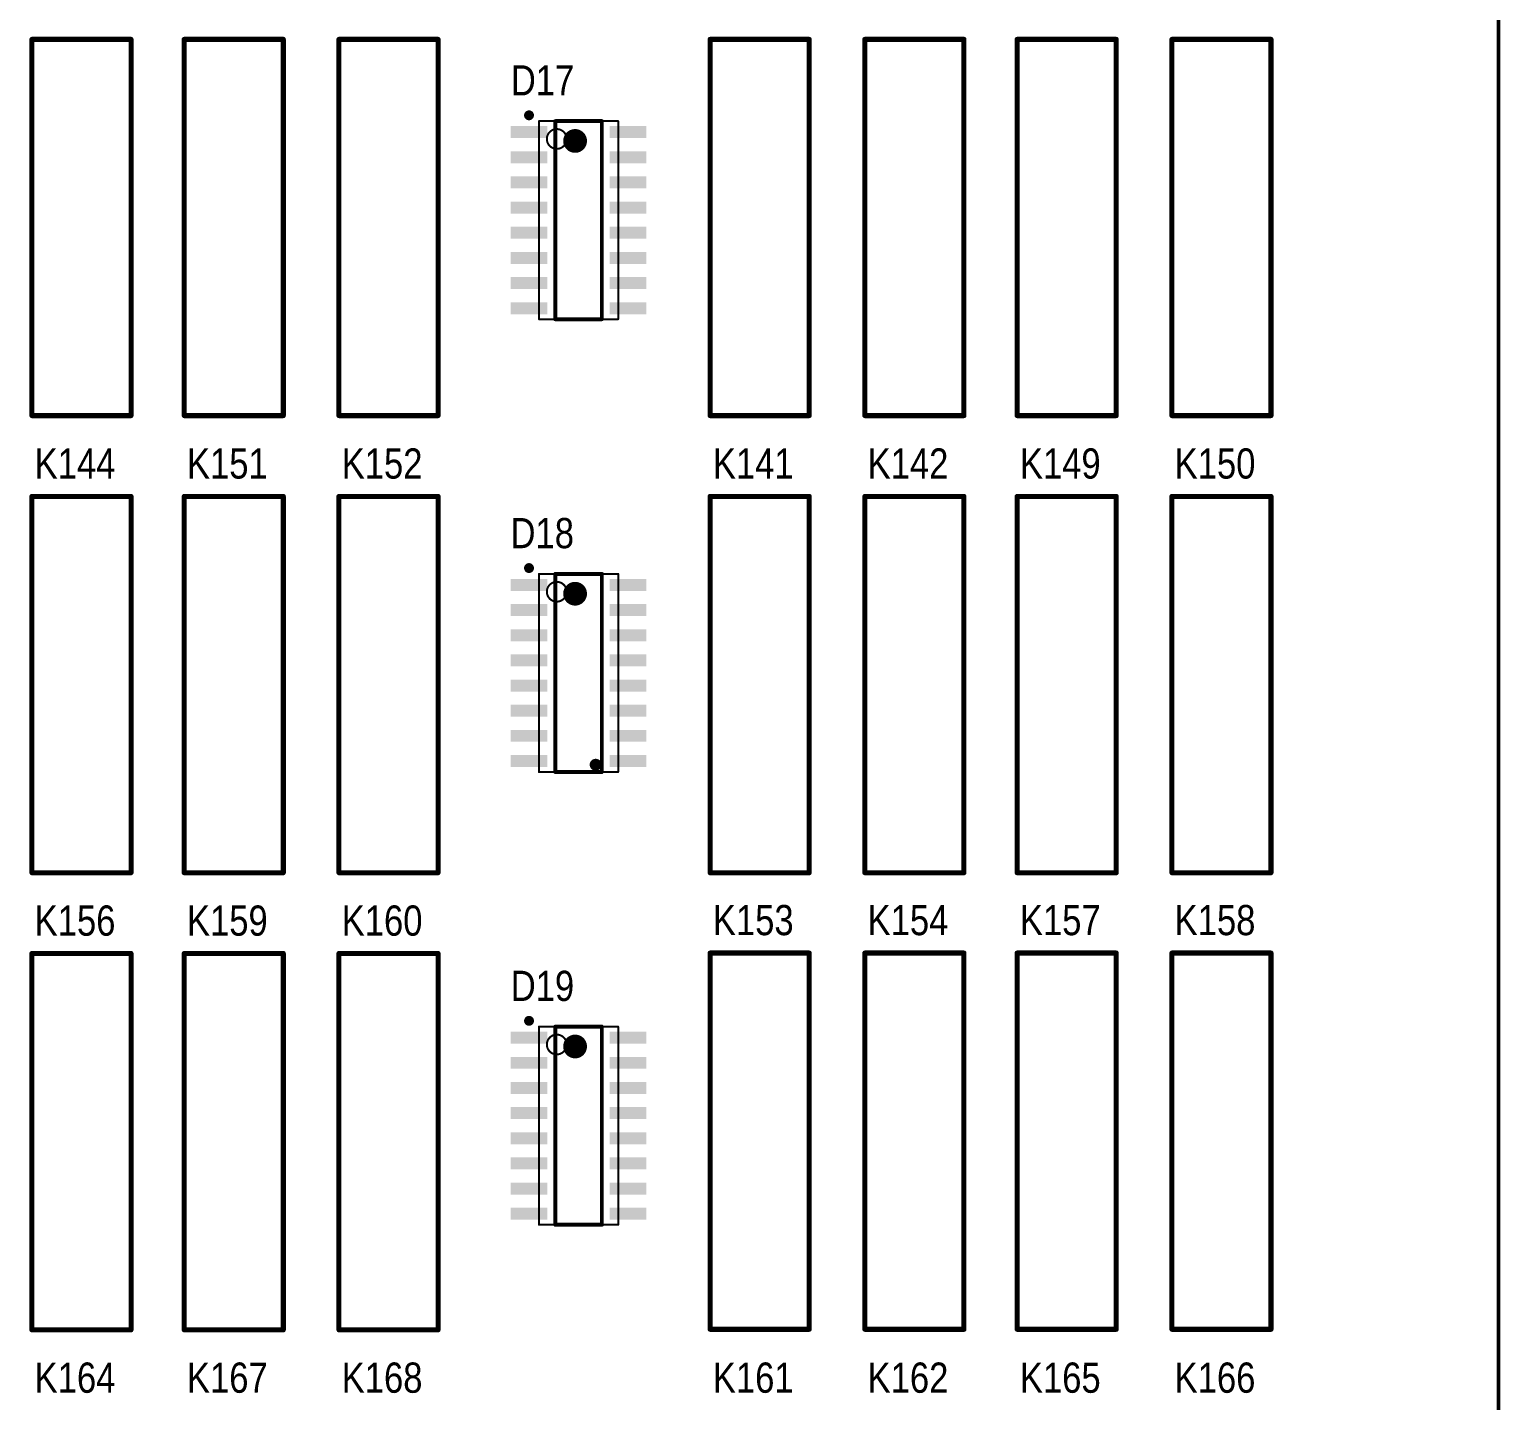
# Model space of a CAD drawing. Header units: millimetres. Extents: x 7140 to 8879, y -16257 to -5062.
# Drawn here: x 7339.6 to 7413.8, y -14654.7 to -14585.5 of the extents above; entities that cross this region are included whole.
import ezdxf

# ---------------------------------------------------------------- set-up
doc = ezdxf.new("R2010")
doc.units = ezdxf.units.MM
for name, color, linetype in [('BottomSolder', 6, 'Continuous'), ('Mechanical13', 56, 'Continuous'), ('TopOverlay', 2, 'Continuous'), ('TopSolder', 216, 'Continuous'), ('ViaHoleLayer', 16, 'Continuous')]:
    doc.layers.add(name, color=color, linetype=linetype)
doc.styles.get("Standard").update_dxf_attribs({"font": 'ARIALN.TTF', "height": 3.4})

msp = doc.modelspace()

# ---------------------------------------------------------------- linework, layer by layer
at = {"layer": 'BottomSolder', "lineweight": 50}
msp.add_line((7413.77749, -14560.5602), (7413.77749, -14754.0777), dxfattribs=at)
at = {"layer": 'BottomSolder', "const_width": 0.302}
msp.add_lwpolyline([(7368.0556, -14622.59969, 1), (7368.3576, -14622.59969, 1)], format="xyb", close=True, dxfattribs=at)
at = {"layer": 'Mechanical13', "const_width": 0.1}
for points in [[(7365.34301, -14590.1042), (7369.34305, -14590.1042)], [(7365.34301, -14600.10423), (7365.34301, -14590.1042)], [(7369.34305, -14600.10423), (7369.34305, -14590.1042)], [(7365.34301, -14600.10423), (7369.34305, -14600.10423)], [(7365.34301, -14612.96425), (7369.34305, -14612.96425)], [(7365.34301, -14622.96423), (7365.34301, -14612.96425)], [(7369.34305, -14622.96423), (7369.34305, -14612.96425)], [(7365.34301, -14622.96423), (7369.34305, -14622.96423)], [(7365.34301, -14635.8242), (7369.34305, -14635.8242)], [(7365.34301, -14645.82423), (7365.34301, -14635.8242)], [(7369.34305, -14645.82423), (7369.34305, -14635.8242)], [(7365.34301, -14645.82423), (7369.34305, -14645.82423)]]:
    msp.add_lwpolyline(points, dxfattribs=at)
at = {"layer": 'Mechanical13'}
for points, const_width in [([(7365.31801, -14590.1042, 1), (7365.368, -14590.1042, 1)], 0.05), ([(7365.31801, -14590.1042, 1), (7365.368, -14590.1042, 1)], 0.05), ([(7366.74298, -14591.00425, 1), (7365.74298, -14591.00425, 1)], 0.1), ([(7369.31805, -14590.1042, 1), (7369.36805, -14590.1042, 1)], 0.05), ([(7369.31805, -14590.1042, 1), (7369.36805, -14590.1042, 1)], 0.05), ([(7365.71798, -14591.00425, 1), (7365.76798, -14591.00425, 1)], 0.05), ([(7366.71798, -14591.00425, 1), (7366.76798, -14591.00425, 1)], 0.05), ([(7365.31801, -14600.10423, 1), (7365.368, -14600.10423, 1)], 0.05), ([(7365.31801, -14600.10423, 1), (7365.368, -14600.10423, 1)], 0.05), ([(7369.31805, -14600.10423, 1), (7369.36805, -14600.10423, 1)], 0.05), ([(7369.31805, -14600.10423, 1), (7369.36805, -14600.10423, 1)], 0.05), ([(7365.31801, -14612.96425, 1), (7365.368, -14612.96425, 1)], 0.05), ([(7365.31801, -14612.96425, 1), (7365.368, -14612.96425, 1)], 0.05), ([(7369.31805, -14612.96425, 1), (7369.36805, -14612.96425, 1)], 0.05), ([(7369.31805, -14612.96425, 1), (7369.36805, -14612.96425, 1)], 0.05), ([(7366.74298, -14613.86425, 1), (7365.74298, -14613.86425, 1)], 0.1), ([(7365.71798, -14613.86425, 1), (7365.76798, -14613.86425, 1)], 0.05), ([(7366.71798, -14613.86425, 1), (7366.76798, -14613.86425, 1)], 0.05), ([(7365.31801, -14622.96423, 1), (7365.368, -14622.96423, 1)], 0.05), ([(7365.31801, -14622.96423, 1), (7365.368, -14622.96423, 1)], 0.05), ([(7369.31805, -14622.96423, 1), (7369.36805, -14622.96423, 1)], 0.05), ([(7369.31805, -14622.96423, 1), (7369.36805, -14622.96423, 1)], 0.05), ([(7365.31801, -14635.8242, 1), (7365.368, -14635.8242, 1)], 0.05), ([(7365.31801, -14635.8242, 1), (7365.368, -14635.8242, 1)], 0.05), ([(7369.31805, -14635.8242, 1), (7369.36805, -14635.8242, 1)], 0.05), ([(7369.31805, -14635.8242, 1), (7369.36805, -14635.8242, 1)], 0.05), ([(7366.74298, -14636.72419, 1), (7365.74298, -14636.72419, 1)], 0.1), ([(7365.71798, -14636.72419, 1), (7365.76798, -14636.72419, 1)], 0.05), ([(7366.71798, -14636.72419, 1), (7366.76798, -14636.72419, 1)], 0.05), ([(7365.31801, -14645.82423, 1), (7365.368, -14645.82423, 1)], 0.05), ([(7365.31801, -14645.82423, 1), (7365.368, -14645.82423, 1)], 0.05), ([(7369.31805, -14645.82423, 1), (7369.36805, -14645.82423, 1)], 0.05), ([(7369.31805, -14645.82423, 1), (7369.36805, -14645.82423, 1)], 0.05)]:
    msp.add_lwpolyline(points, format="xyb", close=True, dxfattribs=dict(at, const_width=const_width))
at = {"layer": 'TopOverlay'}
for points, const_width in [([(7339.75327, -14604.97092), (7339.75327, -14585.9739)], 0.254), ([(7339.75327, -14585.9739), (7344.75626, -14585.9739)], 0.254), ([(7344.75626, -14604.97391), (7344.75626, -14585.9739)], 0.254), ([(7347.43946, -14604.97092), (7347.43946, -14585.9739)], 0.254), ([(7347.43946, -14585.9739), (7352.44245, -14585.9739)], 0.254), ([(7352.44245, -14604.97391), (7352.44245, -14585.9739)], 0.254), ([(7355.24945, -14604.97092), (7355.24945, -14585.9739)], 0.254), ([(7355.24945, -14585.9739), (7360.25244, -14585.9739)], 0.254), ([(7360.25244, -14604.97391), (7360.25244, -14585.9739)], 0.254), ([(7373.98139, -14604.97092), (7373.98139, -14585.9739)], 0.254), ([(7373.98139, -14585.9739), (7378.98438, -14585.9739)], 0.254), ([(7378.98438, -14604.97391), (7378.98438, -14585.9739)], 0.254), ([(7381.79139, -14604.97092), (7381.79139, -14585.9739)], 0.254), ([(7381.79139, -14585.9739), (7386.79437, -14585.9739)], 0.254), ([(7386.79437, -14604.97391), (7386.79437, -14585.9739)], 0.254), ([(7389.47758, -14604.97092), (7389.47758, -14585.9739)], 0.254), ([(7389.47758, -14585.9739), (7394.48057, -14585.9739)], 0.254), ([(7394.48057, -14604.97391), (7394.48057, -14585.9739)], 0.254), ([(7397.28752, -14604.97092), (7397.28752, -14585.9739)], 0.254), ([(7397.28752, -14585.9739), (7402.29051, -14585.9739)], 0.254), ([(7402.29051, -14604.97391), (7402.29051, -14585.9739)], 0.254), ([(7366.16805, -14590.1042), (7368.51801, -14590.1042)], 0.2), ([(7366.16805, -14600.10423), (7366.16805, -14590.1042)], 0.2), ([(7368.51801, -14600.10423), (7368.51801, -14590.1042)], 0.2), ([(7366.16805, -14600.10423), (7368.51801, -14600.10423)], 0.2), ([(7339.75327, -14604.97092), (7339.75627, -14604.97391)], 0.254), ([(7339.75627, -14604.97391), (7344.75626, -14604.97391)], 0.254), ([(7347.43946, -14604.97092), (7347.44246, -14604.97391)], 0.254), ([(7347.44246, -14604.97391), (7352.44245, -14604.97391)], 0.254), ([(7355.24945, -14604.97092), (7355.25245, -14604.97391)], 0.254), ([(7355.25245, -14604.97391), (7360.25244, -14604.97391)], 0.254), ([(7373.98139, -14604.97092), (7373.98439, -14604.97391)], 0.254), ([(7373.98439, -14604.97391), (7378.98438, -14604.97391)], 0.254), ([(7381.79139, -14604.97092), (7381.79438, -14604.97391)], 0.254), ([(7381.79438, -14604.97391), (7386.79437, -14604.97391)], 0.254), ([(7389.47758, -14604.97092), (7389.48058, -14604.97391)], 0.254), ([(7389.48058, -14604.97391), (7394.48057, -14604.97391)], 0.254), ([(7397.28752, -14604.97092), (7397.29052, -14604.97391)], 0.254), ([(7397.29052, -14604.97391), (7402.29051, -14604.97391)], 0.254), ([(7339.75327, -14628.04865), (7339.75327, -14609.05163)], 0.254), ([(7339.75327, -14609.05163), (7344.75626, -14609.05163)], 0.254), ([(7344.75626, -14628.05164), (7344.75626, -14609.05163)], 0.254), ([(7347.43946, -14628.04865), (7347.43946, -14609.05163)], 0.254), ([(7347.43946, -14609.05163), (7352.44245, -14609.05163)], 0.254), ([(7352.44245, -14628.05164), (7352.44245, -14609.05163)], 0.254), ([(7355.24945, -14628.04865), (7355.24945, -14609.05163)], 0.254), ([(7355.24945, -14609.05163), (7360.25244, -14609.05163)], 0.254), ([(7360.25244, -14628.05164), (7360.25244, -14609.05163)], 0.254), ([(7373.98139, -14628.04865), (7373.98139, -14609.05163)], 0.254), ([(7373.98139, -14609.05163), (7378.98438, -14609.05163)], 0.254), ([(7378.98438, -14628.05164), (7378.98438, -14609.05163)], 0.254), ([(7381.79139, -14628.04865), (7381.79139, -14609.05163)], 0.254), ([(7381.79139, -14609.05163), (7386.79437, -14609.05163)], 0.254), ([(7386.79437, -14628.05164), (7386.79437, -14609.05163)], 0.254), ([(7389.47758, -14628.04865), (7389.47758, -14609.05163)], 0.254), ([(7389.47758, -14609.05163), (7394.48057, -14609.05163)], 0.254), ([(7394.48057, -14628.05164), (7394.48057, -14609.05163)], 0.254), ([(7397.28752, -14628.04865), (7397.28752, -14609.05163)], 0.254), ([(7397.28752, -14609.05163), (7402.29051, -14609.05163)], 0.254), ([(7402.29051, -14628.05164), (7402.29051, -14609.05163)], 0.254), ([(7366.16805, -14612.96425), (7368.51801, -14612.96425)], 0.2), ([(7366.16805, -14622.96423), (7366.16805, -14612.96425)], 0.2), ([(7368.51801, -14622.96423), (7368.51801, -14612.96425)], 0.2), ([(7366.16805, -14622.96423), (7368.51801, -14622.96423)], 0.2), ([(7339.75327, -14628.04865), (7339.75627, -14628.05164)], 0.254), ([(7339.75627, -14628.05164), (7344.75626, -14628.05164)], 0.254), ([(7347.43946, -14628.04865), (7347.44246, -14628.05164)], 0.254), ([(7347.44246, -14628.05164), (7352.44245, -14628.05164)], 0.254), ([(7355.24945, -14628.04865), (7355.25245, -14628.05164)], 0.254), ([(7355.25245, -14628.05164), (7360.25244, -14628.05164)], 0.254), ([(7373.98139, -14628.04865), (7373.98439, -14628.05164)], 0.254), ([(7373.98439, -14628.05164), (7378.98438, -14628.05164)], 0.254), ([(7381.79139, -14628.04865), (7381.79438, -14628.05164)], 0.254), ([(7381.79438, -14628.05164), (7386.79437, -14628.05164)], 0.254), ([(7389.47758, -14628.04865), (7389.48058, -14628.05164)], 0.254), ([(7389.48058, -14628.05164), (7394.48057, -14628.05164)], 0.254), ([(7397.28752, -14628.04865), (7397.29052, -14628.05164)], 0.254), ([(7397.29052, -14628.05164), (7402.29051, -14628.05164)], 0.254), ([(7339.75327, -14651.12632), (7339.75327, -14632.12931)], 0.254), ([(7339.75327, -14632.12931), (7344.75626, -14632.12931)], 0.254), ([(7344.75626, -14651.12932), (7344.75626, -14632.12931)], 0.254), ([(7347.43946, -14651.12632), (7347.43946, -14632.12931)], 0.254), ([(7347.43946, -14632.12931), (7352.44245, -14632.12931)], 0.254), ([(7352.44245, -14651.12932), (7352.44245, -14632.12931)], 0.254), ([(7355.24945, -14651.12632), (7355.24945, -14632.12931)], 0.254), ([(7355.24945, -14632.12931), (7360.25244, -14632.12931)], 0.254), ([(7360.25244, -14651.12932), (7360.25244, -14632.12931)], 0.254), ([(7373.98139, -14651.10118), (7373.98139, -14632.10416)], 0.254), ([(7373.98139, -14632.10416), (7378.98438, -14632.10416)], 0.254), ([(7378.98438, -14651.10417), (7378.98438, -14632.10416)], 0.254), ([(7381.79139, -14651.10118), (7381.79139, -14632.10416)], 0.254), ([(7381.79139, -14632.10416), (7386.79437, -14632.10416)], 0.254), ([(7386.79437, -14651.10417), (7386.79437, -14632.10416)], 0.254), ([(7389.47758, -14651.10118), (7389.47758, -14632.10416)], 0.254), ([(7389.47758, -14632.10416), (7394.48057, -14632.10416)], 0.254), ([(7394.48057, -14651.10417), (7394.48057, -14632.10416)], 0.254), ([(7397.28752, -14651.10118), (7397.28752, -14632.10416)], 0.254), ([(7397.28752, -14632.10416), (7402.29051, -14632.10416)], 0.254), ([(7402.29051, -14651.10417), (7402.29051, -14632.10416)], 0.254), ([(7366.16805, -14635.8242), (7368.51801, -14635.8242)], 0.2), ([(7366.16805, -14645.82423), (7366.16805, -14635.8242)], 0.2), ([(7368.51801, -14645.82423), (7368.51801, -14635.8242)], 0.2), ([(7366.16805, -14645.82423), (7368.51801, -14645.82423)], 0.2), ([(7339.75327, -14651.12632), (7339.75627, -14651.12932)], 0.254), ([(7339.75627, -14651.12932), (7344.75626, -14651.12932)], 0.254), ([(7347.43946, -14651.12632), (7347.44246, -14651.12932)], 0.254), ([(7347.44246, -14651.12932), (7352.44245, -14651.12932)], 0.254), ([(7355.24945, -14651.12632), (7355.25245, -14651.12932)], 0.254), ([(7355.25245, -14651.12932), (7360.25244, -14651.12932)], 0.254), ([(7373.98139, -14651.10118), (7373.98439, -14651.10417)], 0.254), ([(7373.98439, -14651.10417), (7378.98438, -14651.10417)], 0.254), ([(7381.79139, -14651.10118), (7381.79438, -14651.10417)], 0.254), ([(7381.79438, -14651.10417), (7386.79437, -14651.10417)], 0.254), ([(7389.47758, -14651.10118), (7389.48058, -14651.10417)], 0.254), ([(7389.48058, -14651.10417), (7394.48057, -14651.10417)], 0.254), ([(7397.28752, -14651.10118), (7397.29052, -14651.10417)], 0.254), ([(7397.29052, -14651.10417), (7402.29051, -14651.10417)], 0.254)]:
    msp.add_lwpolyline(points, dxfattribs=dict(at, const_width=const_width))
for points, const_width in [([(7339.68977, -14585.9739, 1), (7339.81677, -14585.9739, 1)], 0.127), ([(7339.68977, -14585.9739, 1), (7339.81677, -14585.9739, 1)], 0.127), ([(7344.69276, -14585.9739, 1), (7344.81976, -14585.9739, 1)], 0.127), ([(7344.69276, -14585.9739, 1), (7344.81976, -14585.9739, 1)], 0.127), ([(7347.37596, -14585.9739, 1), (7347.50296, -14585.9739, 1)], 0.127), ([(7347.37596, -14585.9739, 1), (7347.50296, -14585.9739, 1)], 0.127), ([(7352.37895, -14585.9739, 1), (7352.50595, -14585.9739, 1)], 0.127), ([(7352.37895, -14585.9739, 1), (7352.50595, -14585.9739, 1)], 0.127), ([(7355.18595, -14585.9739, 1), (7355.31295, -14585.9739, 1)], 0.127), ([(7355.18595, -14585.9739, 1), (7355.31295, -14585.9739, 1)], 0.127), ([(7360.18894, -14585.9739, 1), (7360.31594, -14585.9739, 1)], 0.127), ([(7360.18894, -14585.9739, 1), (7360.31594, -14585.9739, 1)], 0.127), ([(7373.91789, -14585.9739, 1), (7374.04489, -14585.9739, 1)], 0.127), ([(7373.91789, -14585.9739, 1), (7374.04489, -14585.9739, 1)], 0.127), ([(7378.92088, -14585.9739, 1), (7379.04788, -14585.9739, 1)], 0.127), ([(7378.92088, -14585.9739, 1), (7379.04788, -14585.9739, 1)], 0.127), ([(7381.72789, -14585.9739, 1), (7381.85489, -14585.9739, 1)], 0.127), ([(7381.72789, -14585.9739, 1), (7381.85489, -14585.9739, 1)], 0.127), ([(7386.73087, -14585.9739, 1), (7386.85787, -14585.9739, 1)], 0.127), ([(7386.73087, -14585.9739, 1), (7386.85787, -14585.9739, 1)], 0.127), ([(7389.41408, -14585.9739, 1), (7389.54108, -14585.9739, 1)], 0.127), ([(7389.41408, -14585.9739, 1), (7389.54108, -14585.9739, 1)], 0.127), ([(7394.41707, -14585.9739, 1), (7394.54407, -14585.9739, 1)], 0.127), ([(7394.41707, -14585.9739, 1), (7394.54407, -14585.9739, 1)], 0.127), ([(7397.22402, -14585.9739, 1), (7397.35102, -14585.9739, 1)], 0.127), ([(7397.22402, -14585.9739, 1), (7397.35102, -14585.9739, 1)], 0.127), ([(7402.22701, -14585.9739, 1), (7402.35401, -14585.9739, 1)], 0.127), ([(7402.22701, -14585.9739, 1), (7402.35401, -14585.9739, 1)], 0.127), ([(7364.96798, -14589.80925, 1), (7364.71798, -14589.80925, 1)], 0.25), ([(7364.65548, -14589.80925, 1), (7364.78048, -14589.80925, 1)], 0.125), ([(7364.90548, -14589.80925, 1), (7365.03048, -14589.80925, 1)], 0.125), ([(7366.11805, -14590.1042, 1), (7366.21805, -14590.1042, 1)], 0.1), ([(7366.11805, -14590.1042, 1), (7366.21805, -14590.1042, 1)], 0.1), ([(7367.46798, -14591.10425, 1), (7366.86798, -14591.10425, 1)], 0.6), ([(7368.46801, -14590.1042, 1), (7368.56801, -14590.1042, 1)], 0.1), ([(7368.46801, -14590.1042, 1), (7368.56801, -14590.1042, 1)], 0.1), ([(7366.71798, -14591.10425, 1), (7367.01798, -14591.10425, 1)], 0.3), ([(7367.31798, -14591.10425, 1), (7367.61798, -14591.10425, 1)], 0.3), ([(7366.11805, -14600.10423, 1), (7366.21805, -14600.10423, 1)], 0.1), ([(7366.11805, -14600.10423, 1), (7366.21805, -14600.10423, 1)], 0.1), ([(7368.46801, -14600.10423, 1), (7368.56801, -14600.10423, 1)], 0.1), ([(7368.46801, -14600.10423, 1), (7368.56801, -14600.10423, 1)], 0.1), ([(7339.68977, -14604.97092, 1), (7339.81677, -14604.97092, 1)], 0.127), ([(7339.68977, -14604.97092, 1), (7339.81677, -14604.97092, 1)], 0.127), ([(7339.69277, -14604.97391, 1), (7339.81977, -14604.97391, 1)], 0.127), ([(7339.69277, -14604.97391, 1), (7339.81977, -14604.97391, 1)], 0.127), ([(7344.69276, -14604.97391, 1), (7344.81976, -14604.97391, 1)], 0.127), ([(7344.69276, -14604.97391, 1), (7344.81976, -14604.97391, 1)], 0.127), ([(7347.37596, -14604.97092, 1), (7347.50296, -14604.97092, 1)], 0.127), ([(7347.37596, -14604.97092, 1), (7347.50296, -14604.97092, 1)], 0.127), ([(7347.37896, -14604.97391, 1), (7347.50596, -14604.97391, 1)], 0.127), ([(7347.37896, -14604.97391, 1), (7347.50596, -14604.97391, 1)], 0.127), ([(7352.37895, -14604.97391, 1), (7352.50595, -14604.97391, 1)], 0.127), ([(7352.37895, -14604.97391, 1), (7352.50595, -14604.97391, 1)], 0.127), ([(7355.18595, -14604.97092, 1), (7355.31295, -14604.97092, 1)], 0.127), ([(7355.18595, -14604.97092, 1), (7355.31295, -14604.97092, 1)], 0.127), ([(7355.18895, -14604.97391, 1), (7355.31595, -14604.97391, 1)], 0.127), ([(7355.18895, -14604.97391, 1), (7355.31595, -14604.97391, 1)], 0.127), ([(7360.18894, -14604.97391, 1), (7360.31594, -14604.97391, 1)], 0.127), ([(7360.18894, -14604.97391, 1), (7360.31594, -14604.97391, 1)], 0.127), ([(7373.91789, -14604.97092, 1), (7374.04489, -14604.97092, 1)], 0.127), ([(7373.91789, -14604.97092, 1), (7374.04489, -14604.97092, 1)], 0.127), ([(7373.92089, -14604.97391, 1), (7374.04789, -14604.97391, 1)], 0.127), ([(7373.92089, -14604.97391, 1), (7374.04789, -14604.97391, 1)], 0.127), ([(7378.92088, -14604.97391, 1), (7379.04788, -14604.97391, 1)], 0.127), ([(7378.92088, -14604.97391, 1), (7379.04788, -14604.97391, 1)], 0.127), ([(7381.72789, -14604.97092, 1), (7381.85489, -14604.97092, 1)], 0.127), ([(7381.72789, -14604.97092, 1), (7381.85489, -14604.97092, 1)], 0.127), ([(7381.73088, -14604.97391, 1), (7381.85788, -14604.97391, 1)], 0.127), ([(7381.73088, -14604.97391, 1), (7381.85788, -14604.97391, 1)], 0.127), ([(7386.73087, -14604.97391, 1), (7386.85787, -14604.97391, 1)], 0.127), ([(7386.73087, -14604.97391, 1), (7386.85787, -14604.97391, 1)], 0.127), ([(7389.41408, -14604.97092, 1), (7389.54108, -14604.97092, 1)], 0.127), ([(7389.41408, -14604.97092, 1), (7389.54108, -14604.97092, 1)], 0.127), ([(7389.41708, -14604.97391, 1), (7389.54408, -14604.97391, 1)], 0.127), ([(7389.41708, -14604.97391, 1), (7389.54408, -14604.97391, 1)], 0.127), ([(7394.41707, -14604.97391, 1), (7394.54407, -14604.97391, 1)], 0.127), ([(7394.41707, -14604.97391, 1), (7394.54407, -14604.97391, 1)], 0.127), ([(7397.22402, -14604.97092, 1), (7397.35102, -14604.97092, 1)], 0.127), ([(7397.22402, -14604.97092, 1), (7397.35102, -14604.97092, 1)], 0.127), ([(7397.22702, -14604.97391, 1), (7397.35402, -14604.97391, 1)], 0.127), ([(7397.22702, -14604.97391, 1), (7397.35402, -14604.97391, 1)], 0.127), ([(7402.22701, -14604.97391, 1), (7402.35401, -14604.97391, 1)], 0.127), ([(7402.22701, -14604.97391, 1), (7402.35401, -14604.97391, 1)], 0.127), ([(7339.68977, -14609.05163, 1), (7339.81677, -14609.05163, 1)], 0.127), ([(7339.68977, -14609.05163, 1), (7339.81677, -14609.05163, 1)], 0.127), ([(7344.69276, -14609.05163, 1), (7344.81976, -14609.05163, 1)], 0.127), ([(7344.69276, -14609.05163, 1), (7344.81976, -14609.05163, 1)], 0.127), ([(7347.37596, -14609.05163, 1), (7347.50296, -14609.05163, 1)], 0.127), ([(7347.37596, -14609.05163, 1), (7347.50296, -14609.05163, 1)], 0.127), ([(7352.37895, -14609.05163, 1), (7352.50595, -14609.05163, 1)], 0.127), ([(7352.37895, -14609.05163, 1), (7352.50595, -14609.05163, 1)], 0.127), ([(7355.18595, -14609.05163, 1), (7355.31295, -14609.05163, 1)], 0.127), ([(7355.18595, -14609.05163, 1), (7355.31295, -14609.05163, 1)], 0.127), ([(7360.18894, -14609.05163, 1), (7360.31594, -14609.05163, 1)], 0.127), ([(7360.18894, -14609.05163, 1), (7360.31594, -14609.05163, 1)], 0.127), ([(7373.91789, -14609.05163, 1), (7374.04489, -14609.05163, 1)], 0.127), ([(7373.91789, -14609.05163, 1), (7374.04489, -14609.05163, 1)], 0.127), ([(7378.92088, -14609.05163, 1), (7379.04788, -14609.05163, 1)], 0.127), ([(7378.92088, -14609.05163, 1), (7379.04788, -14609.05163, 1)], 0.127), ([(7381.72789, -14609.05163, 1), (7381.85489, -14609.05163, 1)], 0.127), ([(7381.72789, -14609.05163, 1), (7381.85489, -14609.05163, 1)], 0.127), ([(7386.73087, -14609.05163, 1), (7386.85787, -14609.05163, 1)], 0.127), ([(7386.73087, -14609.05163, 1), (7386.85787, -14609.05163, 1)], 0.127), ([(7389.41408, -14609.05163, 1), (7389.54108, -14609.05163, 1)], 0.127), ([(7389.41408, -14609.05163, 1), (7389.54108, -14609.05163, 1)], 0.127), ([(7394.41707, -14609.05163, 1), (7394.54407, -14609.05163, 1)], 0.127), ([(7394.41707, -14609.05163, 1), (7394.54407, -14609.05163, 1)], 0.127), ([(7397.22402, -14609.05163, 1), (7397.35102, -14609.05163, 1)], 0.127), ([(7397.22402, -14609.05163, 1), (7397.35102, -14609.05163, 1)], 0.127), ([(7402.22701, -14609.05163, 1), (7402.35401, -14609.05163, 1)], 0.127), ([(7402.22701, -14609.05163, 1), (7402.35401, -14609.05163, 1)], 0.127), ([(7364.96798, -14612.66925, 1), (7364.71798, -14612.66925, 1)], 0.25), ([(7364.65548, -14612.66925, 1), (7364.78048, -14612.66925, 1)], 0.125), ([(7364.90548, -14612.66925, 1), (7365.03048, -14612.66925, 1)], 0.125), ([(7366.11805, -14612.96425, 1), (7366.21805, -14612.96425, 1)], 0.1), ([(7366.11805, -14612.96425, 1), (7366.21805, -14612.96425, 1)], 0.1), ([(7368.46801, -14612.96425, 1), (7368.56801, -14612.96425, 1)], 0.1), ([(7368.46801, -14612.96425, 1), (7368.56801, -14612.96425, 1)], 0.1), ([(7367.46798, -14613.96425, 1), (7366.86798, -14613.96425, 1)], 0.6), ([(7366.71798, -14613.96425, 1), (7367.01798, -14613.96425, 1)], 0.3), ([(7367.31798, -14613.96425, 1), (7367.61798, -14613.96425, 1)], 0.3), ([(7366.11805, -14622.96423, 1), (7366.21805, -14622.96423, 1)], 0.1), ([(7366.11805, -14622.96423, 1), (7366.21805, -14622.96423, 1)], 0.1), ([(7368.46801, -14622.96423, 1), (7368.56801, -14622.96423, 1)], 0.1), ([(7368.46801, -14622.96423, 1), (7368.56801, -14622.96423, 1)], 0.1), ([(7339.68977, -14628.04865, 1), (7339.81677, -14628.04865, 1)], 0.127), ([(7339.68977, -14628.04865, 1), (7339.81677, -14628.04865, 1)], 0.127), ([(7339.69277, -14628.05164, 1), (7339.81977, -14628.05164, 1)], 0.127), ([(7339.69277, -14628.05164, 1), (7339.81977, -14628.05164, 1)], 0.127), ([(7344.69276, -14628.05164, 1), (7344.81976, -14628.05164, 1)], 0.127), ([(7344.69276, -14628.05164, 1), (7344.81976, -14628.05164, 1)], 0.127), ([(7347.37596, -14628.04865, 1), (7347.50296, -14628.04865, 1)], 0.127), ([(7347.37596, -14628.04865, 1), (7347.50296, -14628.04865, 1)], 0.127), ([(7347.37896, -14628.05164, 1), (7347.50596, -14628.05164, 1)], 0.127), ([(7347.37896, -14628.05164, 1), (7347.50596, -14628.05164, 1)], 0.127), ([(7352.37895, -14628.05164, 1), (7352.50595, -14628.05164, 1)], 0.127), ([(7352.37895, -14628.05164, 1), (7352.50595, -14628.05164, 1)], 0.127), ([(7355.18595, -14628.04865, 1), (7355.31295, -14628.04865, 1)], 0.127), ([(7355.18595, -14628.04865, 1), (7355.31295, -14628.04865, 1)], 0.127), ([(7355.18895, -14628.05164, 1), (7355.31595, -14628.05164, 1)], 0.127), ([(7355.18895, -14628.05164, 1), (7355.31595, -14628.05164, 1)], 0.127), ([(7360.18894, -14628.05164, 1), (7360.31594, -14628.05164, 1)], 0.127), ([(7360.18894, -14628.05164, 1), (7360.31594, -14628.05164, 1)], 0.127), ([(7373.91789, -14628.04865, 1), (7374.04489, -14628.04865, 1)], 0.127), ([(7373.91789, -14628.04865, 1), (7374.04489, -14628.04865, 1)], 0.127), ([(7373.92089, -14628.05164, 1), (7374.04789, -14628.05164, 1)], 0.127), ([(7373.92089, -14628.05164, 1), (7374.04789, -14628.05164, 1)], 0.127), ([(7378.92088, -14628.05164, 1), (7379.04788, -14628.05164, 1)], 0.127), ([(7378.92088, -14628.05164, 1), (7379.04788, -14628.05164, 1)], 0.127), ([(7381.72789, -14628.04865, 1), (7381.85489, -14628.04865, 1)], 0.127), ([(7381.72789, -14628.04865, 1), (7381.85489, -14628.04865, 1)], 0.127), ([(7381.73088, -14628.05164, 1), (7381.85788, -14628.05164, 1)], 0.127), ([(7381.73088, -14628.05164, 1), (7381.85788, -14628.05164, 1)], 0.127), ([(7386.73087, -14628.05164, 1), (7386.85787, -14628.05164, 1)], 0.127), ([(7386.73087, -14628.05164, 1), (7386.85787, -14628.05164, 1)], 0.127), ([(7389.41408, -14628.04865, 1), (7389.54108, -14628.04865, 1)], 0.127), ([(7389.41408, -14628.04865, 1), (7389.54108, -14628.04865, 1)], 0.127), ([(7389.41708, -14628.05164, 1), (7389.54408, -14628.05164, 1)], 0.127), ([(7389.41708, -14628.05164, 1), (7389.54408, -14628.05164, 1)], 0.127), ([(7394.41707, -14628.05164, 1), (7394.54407, -14628.05164, 1)], 0.127), ([(7394.41707, -14628.05164, 1), (7394.54407, -14628.05164, 1)], 0.127), ([(7397.22402, -14628.04865, 1), (7397.35102, -14628.04865, 1)], 0.127), ([(7397.22402, -14628.04865, 1), (7397.35102, -14628.04865, 1)], 0.127), ([(7397.22702, -14628.05164, 1), (7397.35402, -14628.05164, 1)], 0.127), ([(7397.22702, -14628.05164, 1), (7397.35402, -14628.05164, 1)], 0.127), ([(7402.22701, -14628.05164, 1), (7402.35401, -14628.05164, 1)], 0.127), ([(7402.22701, -14628.05164, 1), (7402.35401, -14628.05164, 1)], 0.127), ([(7339.68977, -14632.12931, 1), (7339.81677, -14632.12931, 1)], 0.127), ([(7339.68977, -14632.12931, 1), (7339.81677, -14632.12931, 1)], 0.127), ([(7344.69276, -14632.12931, 1), (7344.81976, -14632.12931, 1)], 0.127), ([(7344.69276, -14632.12931, 1), (7344.81976, -14632.12931, 1)], 0.127), ([(7347.37596, -14632.12931, 1), (7347.50296, -14632.12931, 1)], 0.127), ([(7347.37596, -14632.12931, 1), (7347.50296, -14632.12931, 1)], 0.127), ([(7352.37895, -14632.12931, 1), (7352.50595, -14632.12931, 1)], 0.127), ([(7352.37895, -14632.12931, 1), (7352.50595, -14632.12931, 1)], 0.127), ([(7355.18595, -14632.12931, 1), (7355.31295, -14632.12931, 1)], 0.127), ([(7355.18595, -14632.12931, 1), (7355.31295, -14632.12931, 1)], 0.127), ([(7360.18894, -14632.12931, 1), (7360.31594, -14632.12931, 1)], 0.127), ([(7360.18894, -14632.12931, 1), (7360.31594, -14632.12931, 1)], 0.127), ([(7373.91789, -14632.10416, 1), (7374.04489, -14632.10416, 1)], 0.127), ([(7373.91789, -14632.10416, 1), (7374.04489, -14632.10416, 1)], 0.127), ([(7378.92088, -14632.10416, 1), (7379.04788, -14632.10416, 1)], 0.127), ([(7378.92088, -14632.10416, 1), (7379.04788, -14632.10416, 1)], 0.127), ([(7381.72789, -14632.10416, 1), (7381.85489, -14632.10416, 1)], 0.127), ([(7381.72789, -14632.10416, 1), (7381.85489, -14632.10416, 1)], 0.127), ([(7386.73087, -14632.10416, 1), (7386.85787, -14632.10416, 1)], 0.127), ([(7386.73087, -14632.10416, 1), (7386.85787, -14632.10416, 1)], 0.127), ([(7389.41408, -14632.10416, 1), (7389.54108, -14632.10416, 1)], 0.127), ([(7389.41408, -14632.10416, 1), (7389.54108, -14632.10416, 1)], 0.127), ([(7394.41707, -14632.10416, 1), (7394.54407, -14632.10416, 1)], 0.127), ([(7394.41707, -14632.10416, 1), (7394.54407, -14632.10416, 1)], 0.127), ([(7397.22402, -14632.10416, 1), (7397.35102, -14632.10416, 1)], 0.127), ([(7397.22402, -14632.10416, 1), (7397.35102, -14632.10416, 1)], 0.127), ([(7402.22701, -14632.10416, 1), (7402.35401, -14632.10416, 1)], 0.127), ([(7402.22701, -14632.10416, 1), (7402.35401, -14632.10416, 1)], 0.127), ([(7364.96798, -14635.52919, 1), (7364.71798, -14635.52919, 1)], 0.25), ([(7364.65548, -14635.52919, 1), (7364.78048, -14635.52919, 1)], 0.125), ([(7364.90548, -14635.52919, 1), (7365.03048, -14635.52919, 1)], 0.125), ([(7366.11805, -14635.8242, 1), (7366.21805, -14635.8242, 1)], 0.1), ([(7366.11805, -14635.8242, 1), (7366.21805, -14635.8242, 1)], 0.1), ([(7368.46801, -14635.8242, 1), (7368.56801, -14635.8242, 1)], 0.1), ([(7368.46801, -14635.8242, 1), (7368.56801, -14635.8242, 1)], 0.1), ([(7367.46798, -14636.82419, 1), (7366.86798, -14636.82419, 1)], 0.6), ([(7366.71798, -14636.82419, 1), (7367.01798, -14636.82419, 1)], 0.3), ([(7367.31798, -14636.82419, 1), (7367.61798, -14636.82419, 1)], 0.3), ([(7366.11805, -14645.82423, 1), (7366.21805, -14645.82423, 1)], 0.1), ([(7366.11805, -14645.82423, 1), (7366.21805, -14645.82423, 1)], 0.1), ([(7368.46801, -14645.82423, 1), (7368.56801, -14645.82423, 1)], 0.1), ([(7368.46801, -14645.82423, 1), (7368.56801, -14645.82423, 1)], 0.1), ([(7339.68977, -14651.12632, 1), (7339.81677, -14651.12632, 1)], 0.127), ([(7339.68977, -14651.12632, 1), (7339.81677, -14651.12632, 1)], 0.127), ([(7339.69277, -14651.12932, 1), (7339.81977, -14651.12932, 1)], 0.127), ([(7339.69277, -14651.12932, 1), (7339.81977, -14651.12932, 1)], 0.127), ([(7344.69276, -14651.12932, 1), (7344.81976, -14651.12932, 1)], 0.127), ([(7344.69276, -14651.12932, 1), (7344.81976, -14651.12932, 1)], 0.127), ([(7347.37596, -14651.12632, 1), (7347.50296, -14651.12632, 1)], 0.127), ([(7347.37596, -14651.12632, 1), (7347.50296, -14651.12632, 1)], 0.127), ([(7347.37896, -14651.12932, 1), (7347.50596, -14651.12932, 1)], 0.127), ([(7347.37896, -14651.12932, 1), (7347.50596, -14651.12932, 1)], 0.127), ([(7352.37895, -14651.12932, 1), (7352.50595, -14651.12932, 1)], 0.127), ([(7352.37895, -14651.12932, 1), (7352.50595, -14651.12932, 1)], 0.127), ([(7355.18595, -14651.12632, 1), (7355.31295, -14651.12632, 1)], 0.127), ([(7355.18595, -14651.12632, 1), (7355.31295, -14651.12632, 1)], 0.127), ([(7355.18895, -14651.12932, 1), (7355.31595, -14651.12932, 1)], 0.127), ([(7355.18895, -14651.12932, 1), (7355.31595, -14651.12932, 1)], 0.127), ([(7360.18894, -14651.12932, 1), (7360.31594, -14651.12932, 1)], 0.127), ([(7360.18894, -14651.12932, 1), (7360.31594, -14651.12932, 1)], 0.127), ([(7373.91789, -14651.10118, 1), (7374.04489, -14651.10118, 1)], 0.127), ([(7373.91789, -14651.10118, 1), (7374.04489, -14651.10118, 1)], 0.127), ([(7373.92089, -14651.10417, 1), (7374.04789, -14651.10417, 1)], 0.127), ([(7373.92089, -14651.10417, 1), (7374.04789, -14651.10417, 1)], 0.127), ([(7378.92088, -14651.10417, 1), (7379.04788, -14651.10417, 1)], 0.127), ([(7378.92088, -14651.10417, 1), (7379.04788, -14651.10417, 1)], 0.127), ([(7381.72789, -14651.10118, 1), (7381.85489, -14651.10118, 1)], 0.127), ([(7381.72789, -14651.10118, 1), (7381.85489, -14651.10118, 1)], 0.127), ([(7381.73088, -14651.10417, 1), (7381.85788, -14651.10417, 1)], 0.127), ([(7381.73088, -14651.10417, 1), (7381.85788, -14651.10417, 1)], 0.127), ([(7386.73087, -14651.10417, 1), (7386.85787, -14651.10417, 1)], 0.127), ([(7386.73087, -14651.10417, 1), (7386.85787, -14651.10417, 1)], 0.127), ([(7389.41408, -14651.10118, 1), (7389.54108, -14651.10118, 1)], 0.127), ([(7389.41408, -14651.10118, 1), (7389.54108, -14651.10118, 1)], 0.127), ([(7389.41708, -14651.10417, 1), (7389.54408, -14651.10417, 1)], 0.127), ([(7389.41708, -14651.10417, 1), (7389.54408, -14651.10417, 1)], 0.127), ([(7394.41707, -14651.10417, 1), (7394.54407, -14651.10417, 1)], 0.127), ([(7394.41707, -14651.10417, 1), (7394.54407, -14651.10417, 1)], 0.127), ([(7397.22402, -14651.10118, 1), (7397.35102, -14651.10118, 1)], 0.127), ([(7397.22402, -14651.10118, 1), (7397.35102, -14651.10118, 1)], 0.127), ([(7397.22702, -14651.10417, 1), (7397.35402, -14651.10417, 1)], 0.127), ([(7397.22702, -14651.10417, 1), (7397.35402, -14651.10417, 1)], 0.127), ([(7402.22701, -14651.10417, 1), (7402.35401, -14651.10417, 1)], 0.127), ([(7402.22701, -14651.10417, 1), (7402.35401, -14651.10417, 1)], 0.127)]:
    msp.add_lwpolyline(points, format="xyb", close=True, dxfattribs=dict(at, const_width=const_width))
at = {"layer": 'TopSolder', "const_width": 0.302}
msp.add_lwpolyline([(7368.0556, -14622.59969, 1), (7368.3576, -14622.59969, 1)], format="xyb", close=True, dxfattribs=at)
at = {"layer": 'TopSolder'}
for points in [[(7365.77003, -14590.96123), (7365.77003, -14590.35724), (7363.91603, -14590.96123), (7363.91603, -14590.35724)], [(7370.77002, -14590.96123), (7370.77002, -14590.35724), (7368.91602, -14590.96123), (7368.91602, -14590.35724)], [(7365.77003, -14592.23123), (7365.77003, -14591.62724), (7363.91603, -14592.23123), (7363.91603, -14591.62724)], [(7370.77002, -14592.23123), (7370.77002, -14591.62724), (7368.91602, -14592.23123), (7368.91602, -14591.62724)], [(7365.77003, -14593.50123), (7365.77003, -14592.89724), (7363.91603, -14593.50123), (7363.91603, -14592.89724)], [(7370.77002, -14593.50123), (7370.77002, -14592.89724), (7368.91602, -14593.50123), (7368.91602, -14592.89724)], [(7365.77003, -14594.77123), (7365.77003, -14594.16724), (7363.91603, -14594.77123), (7363.91603, -14594.16724)], [(7370.77002, -14594.77123), (7370.77002, -14594.16724), (7368.91602, -14594.77123), (7368.91602, -14594.16724)], [(7365.77003, -14596.04123), (7365.77003, -14595.43724), (7363.91603, -14596.04123), (7363.91603, -14595.43724)], [(7370.77002, -14596.04123), (7370.77002, -14595.43724), (7368.91602, -14596.04123), (7368.91602, -14595.43724)], [(7365.77003, -14597.31123), (7365.77003, -14596.70724), (7363.91603, -14597.31123), (7363.91603, -14596.70724)], [(7370.77002, -14597.31123), (7370.77002, -14596.70724), (7368.91602, -14597.31123), (7368.91602, -14596.70724)], [(7365.77003, -14598.58123), (7365.77003, -14597.97724), (7363.91603, -14598.58123), (7363.91603, -14597.97724)], [(7370.77002, -14598.58123), (7370.77002, -14597.97724), (7368.91602, -14598.58123), (7368.91602, -14597.97724)], [(7365.77003, -14599.85123), (7365.77003, -14599.24724), (7363.91603, -14599.85123), (7363.91603, -14599.24724)], [(7370.77002, -14599.85123), (7370.77002, -14599.24724), (7368.91602, -14599.85123), (7368.91602, -14599.24724)], [(7365.77003, -14613.82123), (7365.77003, -14613.21724), (7363.91603, -14613.82123), (7363.91603, -14613.21724)], [(7370.77002, -14613.82123), (7370.77002, -14613.21724), (7368.91602, -14613.82123), (7368.91602, -14613.21724)], [(7365.77003, -14615.09123), (7365.77003, -14614.48724), (7363.91603, -14615.09123), (7363.91603, -14614.48724)], [(7370.77002, -14615.09123), (7370.77002, -14614.48724), (7368.91602, -14615.09123), (7368.91602, -14614.48724)], [(7365.77003, -14616.36123), (7365.77003, -14615.75724), (7363.91603, -14616.36123), (7363.91603, -14615.75724)], [(7370.77002, -14616.36123), (7370.77002, -14615.75724), (7368.91602, -14616.36123), (7368.91602, -14615.75724)], [(7365.77003, -14617.63123), (7365.77003, -14617.02724), (7363.91603, -14617.63123), (7363.91603, -14617.02724)], [(7370.77002, -14617.63123), (7370.77002, -14617.02724), (7368.91602, -14617.63123), (7368.91602, -14617.02724)], [(7365.77003, -14618.90123), (7365.77003, -14618.29724), (7363.91603, -14618.90123), (7363.91603, -14618.29724)], [(7370.77002, -14618.90123), (7370.77002, -14618.29724), (7368.91602, -14618.90123), (7368.91602, -14618.29724)], [(7365.77003, -14620.17123), (7365.77003, -14619.56724), (7363.91603, -14620.17123), (7363.91603, -14619.56724)], [(7370.77002, -14620.17123), (7370.77002, -14619.56724), (7368.91602, -14620.17123), (7368.91602, -14619.56724)], [(7365.77003, -14621.44123), (7365.77003, -14620.83724), (7363.91603, -14621.44123), (7363.91603, -14620.83724)], [(7370.77002, -14621.44123), (7370.77002, -14620.83724), (7368.91602, -14621.44123), (7368.91602, -14620.83724)], [(7365.77003, -14622.71123), (7365.77003, -14622.10724), (7363.91603, -14622.71123), (7363.91603, -14622.10724)], [(7370.77002, -14622.71123), (7370.77002, -14622.10724), (7368.91602, -14622.71123), (7368.91602, -14622.10724)], [(7365.77003, -14636.68118), (7365.77003, -14636.07719), (7363.91603, -14636.68118), (7363.91603, -14636.07719)], [(7370.77002, -14636.68118), (7370.77002, -14636.07719), (7368.91602, -14636.68118), (7368.91602, -14636.07719)], [(7365.77003, -14637.95118), (7365.77003, -14637.34719), (7363.91603, -14637.95118), (7363.91603, -14637.34719)], [(7370.77002, -14637.95118), (7370.77002, -14637.34719), (7368.91602, -14637.95118), (7368.91602, -14637.34719)], [(7365.77003, -14639.22118), (7365.77003, -14638.61719), (7363.91603, -14639.22118), (7363.91603, -14638.61719)], [(7370.77002, -14639.22118), (7370.77002, -14638.61719), (7368.91602, -14639.22118), (7368.91602, -14638.61719)], [(7365.77003, -14640.49118), (7365.77003, -14639.88719), (7363.91603, -14640.49118), (7363.91603, -14639.88719)], [(7370.77002, -14640.49118), (7370.77002, -14639.88719), (7368.91602, -14640.49118), (7368.91602, -14639.88719)], [(7365.77003, -14641.76118), (7365.77003, -14641.15719), (7363.91603, -14641.76118), (7363.91603, -14641.15719)], [(7370.77002, -14641.76118), (7370.77002, -14641.15719), (7368.91602, -14641.76118), (7368.91602, -14641.15719)], [(7365.77003, -14643.03118), (7365.77003, -14642.42719), (7363.91603, -14643.03118), (7363.91603, -14642.42719)], [(7370.77002, -14643.03118), (7370.77002, -14642.42719), (7368.91602, -14643.03118), (7368.91602, -14642.42719)], [(7365.77003, -14644.30118), (7365.77003, -14643.69719), (7363.91603, -14644.30118), (7363.91603, -14643.69719)], [(7370.77002, -14644.30118), (7370.77002, -14643.69719), (7368.91602, -14644.30118), (7368.91602, -14643.69719)], [(7365.77003, -14645.57118), (7365.77003, -14644.96719), (7363.91603, -14645.57118), (7363.91603, -14644.96719)], [(7370.77002, -14645.57118), (7370.77002, -14644.96719), (7368.91602, -14645.57118), (7368.91602, -14644.96719)]]:
    msp.add_solid(points, dxfattribs=at)
at = {"layer": 'ViaHoleLayer', "const_width": 0.15}
msp.add_lwpolyline([(7368.1316, -14622.59969, 1), (7368.2816, -14622.59969, 1)], format="xyb", close=True, dxfattribs=at)

# ---------------------------------------------------------------- texts
at = {"layer": 'TopOverlay'}
for s, p in [('D17', (7363.92394, -14588.80505)), ('K144', (7339.89218, -14608.15073)), ('K151', (7347.57837, -14608.15073)), ('K152', (7355.38834, -14608.15073)), ('K141', (7374.12029, -14608.15075)), ('K142', (7381.93026, -14608.15075)), ('K149', (7389.61644, -14608.15075)), ('K150', (7397.42641, -14608.15075)), ('D18', (7363.90959, -14611.66505)), ('K156', (7339.8922, -14631.22844)), ('K159', (7347.57837, -14631.22844)), ('K160', (7355.38834, -14631.22844)), ('K153', (7374.1203, -14631.20327)), ('K154', (7381.93027, -14631.20327)), ('K157', (7389.61644, -14631.20327)), ('K158', (7397.42641, -14631.20327)), ('D19', (7363.92063, -14634.52499)), ('K164', (7339.89218, -14654.30616)), ('K167', (7347.57839, -14654.30616)), ('K168', (7355.38835, -14654.30616)), ('K161', (7374.12029, -14654.30616)), ('K162', (7381.93026, -14654.30616)), ('K165', (7389.61646, -14654.30616)), ('K166', (7397.42642, -14654.30616))]:
    msp.add_text(s, height=1.524, dxfattribs=at).set_placement(p)

doc.saveas('drawing.dxf')
